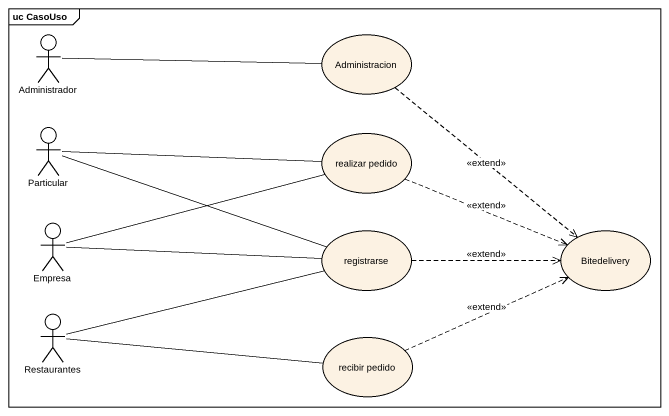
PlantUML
@startuml
mainframe uc CasoUso
actor Administrador
usecase Administracion
actor Particular
usecase "realizar pedido" as realizar_pedido
actor Empresa
usecase registrarse
usecase Bitedelivery
actor Restaurantes
usecase "recibir pedido" as recibir_pedido
Administrador -right- Administracion
Administracion ..> Bitedelivery : <<extend>>
Particular -right- realizar_pedido
Particular -right- registrarse
realizar_pedido .right.> Bitedelivery : <<extend>>
Empresa -right- realizar_pedido
Empresa -right- registrarse
registrarse .right.> Bitedelivery : <<extend>>
Restaurantes -right- registrarse
Restaurantes -right- recibir_pedido
recibir_pedido .right.> Bitedelivery : <<extend>>
@enduml
